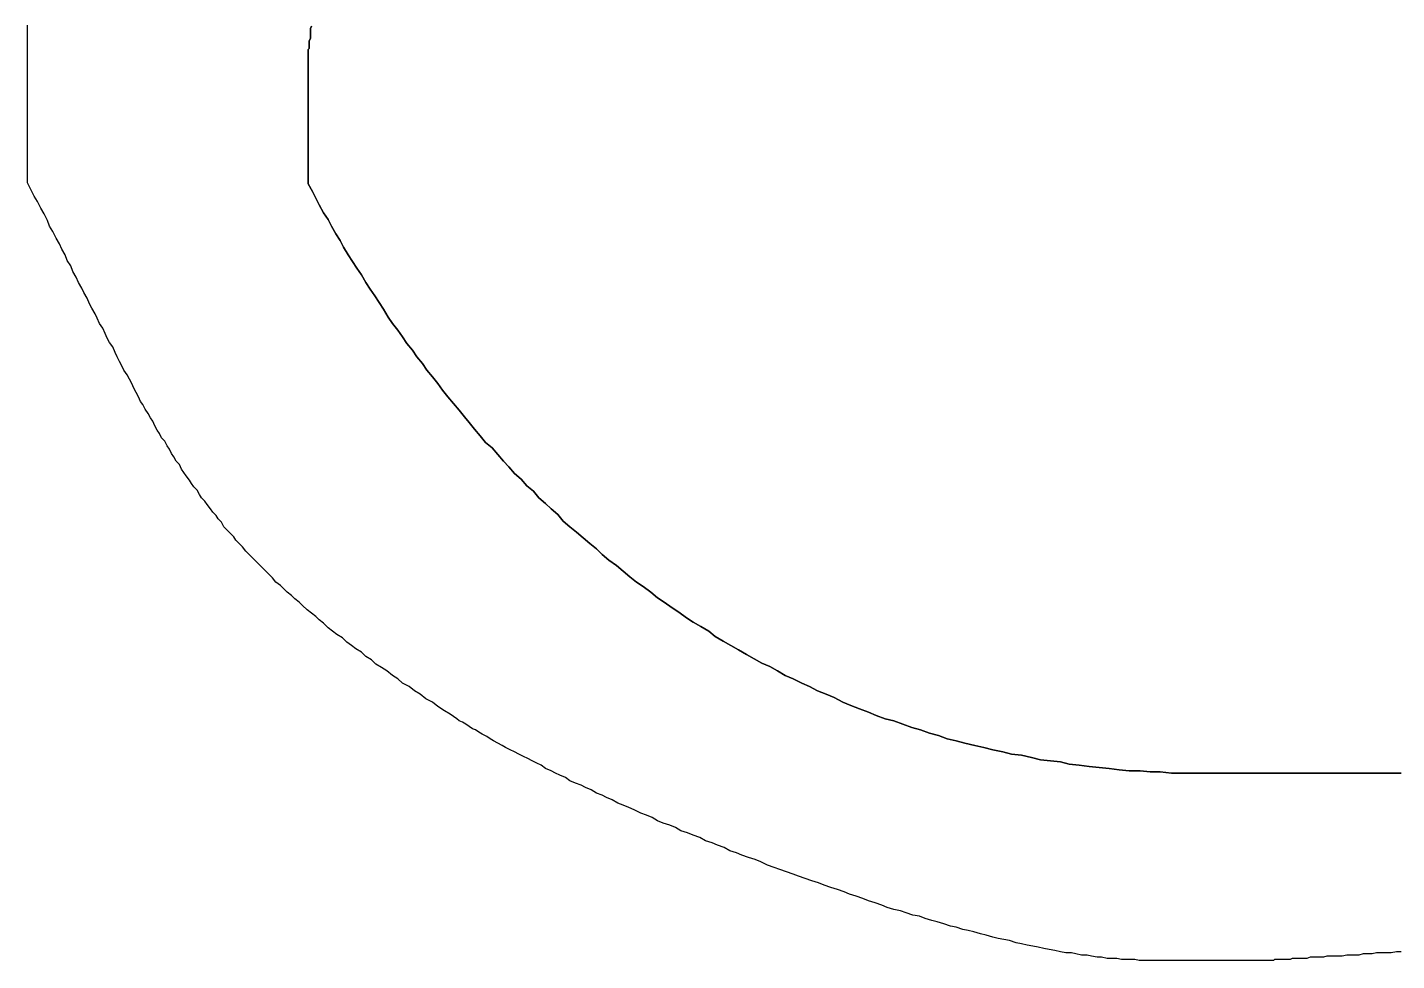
# Model space of a CAD drawing. Extents: x 3196 to 9141, y -1880 to 2325.
# Drawn here: x 8939.08 to 8945.28, y -1227.03 to -1222.81 of the extents above; entities that cross this region are included whole.
import ezdxf

# ---------------------------------------------------------------- set-up
doc = ezdxf.new("R2010")
doc.units = 0
doc.header["$MEASUREMENT"] = 0
doc.layers.add('10', color=10, linetype='CONTINUOUS')

msp = doc.modelspace()

# ---------------------------------------------------------------- linework, layer by layer
at = {"layer": '10', "linetype": 'Continuous'}
for points in [[(8939.084118, -1223.508085), (8939.084118, -1223.503085), (8939.084118, -1223.498085), (8939.084118, -1223.493035), (8939.084118, -1223.488035), (8939.084118, -1223.482985), (8939.084118, -1223.477985), (8939.084118, -1223.472935), (8939.084118, -1223.467935), (8939.084118, -1223.462935), (8939.084118, -1223.457885), (8939.084118, -1223.452885), (8939.084118, -1223.447835), (8939.084118, -1223.442835), (8939.084118, -1223.437785), (8939.084118, -1223.432785), (8939.084118, -1223.427735), (8939.084118, -1223.422735), (8939.084118, -1223.417735), (8939.084118, -1223.412685), (8939.084118, -1223.407685), (8939.084118, -1223.402635), (8939.084118, -1223.397635), (8939.084118, -1223.392585), (8939.084118, -1223.387585), (8939.084118, -1223.382535), (8939.084118, -1223.377535), (8939.084118, -1223.372535), (8939.084118, -1223.367485), (8939.084118, -1223.362485), (8939.084118, -1223.357435), (8939.084118, -1223.352435), (8939.084118, -1223.347385), (8939.084118, -1223.342385), (8939.084118, -1223.337385), (8939.084118, -1223.332335), (8939.084118, -1223.327335), (8939.084118, -1223.322285), (8939.084118, -1223.317285), (8939.084118, -1223.312235), (8939.084118, -1223.307235), (8939.084118, -1223.302185), (8939.084118, -1223.297185), (8939.084118, -1223.292185), (8939.084118, -1223.287135), (8939.084118, -1223.282135), (8939.084118, -1223.277085), (8939.084118, -1223.272085), (8939.084118, -1223.267035), (8939.084118, -1223.262035), (8939.084118, -1223.256985), (8939.084118, -1223.251985), (8939.084118, -1223.246985), (8939.084118, -1223.241935), (8939.084118, -1223.236935), (8939.084118, -1223.231885), (8939.084118, -1223.226885), (8939.084118, -1223.221835), (8939.084118, -1223.216835), (8939.084118, -1223.211835), (8939.084118, -1223.206785), (8939.084118, -1223.201785), (8939.084118, -1223.196735), (8939.084118, -1223.191735), (8939.084118, -1223.186685), (8939.084118, -1223.181685), (8939.084118, -1223.176635), (8939.084118, -1223.171635), (8939.084118, -1223.166635), (8939.084118, -1223.161585), (8939.084118, -1223.156585), (8939.084118, -1223.146535), (8939.084118, -1223.141485), (8939.084118, -1223.136485), (8939.084118, -1223.131435), (8939.084118, -1223.121435), (8939.084118, -1223.116385), (8939.084118, -1223.111385), (8939.084118, -1223.101335), (8939.084118, -1223.096285), (8939.084118, -1223.086285), (8939.084118, -1223.081235), (8939.084118, -1223.071185), (8939.084118, -1223.066185), (8939.084118, -1223.056135), (8939.084118, -1223.046085), (8939.084118, -1223.041085), (8939.084118, -1223.031035), (8939.084118, -1223.020985), (8939.084118, -1223.015935), (8939.084118, -1223.005885), (8939.084118, -1222.995885), (8939.084118, -1222.985835), (8939.084118, -1222.975785), (8939.084118, -1222.970735), (8939.084118, -1222.960735), (8939.084118, -1222.950685), (8939.084118, -1222.940635), (8939.084118, -1222.930585), (8939.084118, -1222.920535), (8939.084118, -1222.910485), (8939.084118, -1222.900435), (8939.084118, -1222.890385), (8939.084118, -1222.885385), (8939.084118, -1222.875335), (8939.084118, -1222.865285), (8939.084118, -1222.855235), (8939.084118, -1222.845185), (8939.084118, -1222.835185), (8939.084118, -1222.825135), (8939.084118, -1222.815085), (8939.084118, -1222.805035), (8939.084118, -1222.794985)], [(8940.369768, -1222.799985), (8940.364768, -1222.810035), (8940.364768, -1222.820085), (8940.364768, -1222.830135), (8940.364768, -1222.840185), (8940.364768, -1222.845185), (8940.364768, -1222.855235), (8940.359718, -1222.865285), (8940.359718, -1222.870335), (8940.359718, -1222.880335), (8940.359718, -1222.885385), (8940.359718, -1222.890385), (8940.359718, -1222.900435), (8940.354718, -1222.905485), (8940.354718, -1222.910485), (8940.354718, -1222.915535), (8940.354718, -1222.920535), (8940.354718, -1222.925535), (8940.354718, -1222.930585), (8940.354718, -1222.935585), (8940.354718, -1222.940635), (8940.354718, -1222.945635), (8940.354718, -1222.950685), (8940.354718, -1222.955685), (8940.354718, -1222.960735), (8940.354718, -1222.965735), (8940.354718, -1222.970735), (8940.354718, -1222.975785), (8940.354718, -1222.980785), (8940.354718, -1222.985835), (8940.354718, -1222.990835), (8940.354718, -1222.995885), (8940.354718, -1223.000885), (8940.354718, -1223.005885), (8940.354718, -1223.010935), (8940.354718, -1223.015935), (8940.354718, -1223.020985), (8940.354718, -1223.025985), (8940.354718, -1223.031035), (8940.354718, -1223.036035), (8940.354718, -1223.041085), (8940.354718, -1223.046085), (8940.354718, -1223.051085), (8940.354718, -1223.056135), (8940.354718, -1223.061135), (8940.354718, -1223.066185), (8940.354718, -1223.071185), (8940.354718, -1223.076235), (8940.354718, -1223.081235), (8940.354718, -1223.086285), (8940.354718, -1223.091285), (8940.354718, -1223.096285), (8940.354718, -1223.101335), (8940.354718, -1223.106335), (8940.354718, -1223.111385), (8940.354718, -1223.116385), (8940.354718, -1223.121435), (8940.354718, -1223.126435), (8940.354718, -1223.131435), (8940.354718, -1223.136485), (8940.354718, -1223.141485), (8940.354718, -1223.146535), (8940.354718, -1223.151535), (8940.354718, -1223.156585), (8940.354718, -1223.161585), (8940.354718, -1223.166635), (8940.354718, -1223.171635), (8940.354718, -1223.176635), (8940.354718, -1223.181685), (8940.354718, -1223.186685), (8940.354718, -1223.191735), (8940.354718, -1223.196735), (8940.354718, -1223.201785), (8940.354718, -1223.206785), (8940.354718, -1223.211835), (8940.354718, -1223.216835), (8940.354718, -1223.221835), (8940.354718, -1223.226885), (8940.354718, -1223.231885), (8940.354718, -1223.236935), (8940.354718, -1223.241935), (8940.354718, -1223.246985), (8940.354718, -1223.251985), (8940.354718, -1223.256985), (8940.354718, -1223.262035), (8940.354718, -1223.267035), (8940.354718, -1223.272085), (8940.354718, -1223.277085), (8940.354718, -1223.282135), (8940.354718, -1223.287135), (8940.354718, -1223.292185), (8940.354718, -1223.297185), (8940.354718, -1223.302185), (8940.354718, -1223.307235), (8940.354718, -1223.312235), (8940.354718, -1223.317285), (8940.354718, -1223.322285), (8940.354718, -1223.327335), (8940.354718, -1223.332335), (8940.354718, -1223.337385), (8940.354718, -1223.342385), (8940.354718, -1223.347385), (8940.354718, -1223.352435), (8940.354718, -1223.357435), (8940.354718, -1223.362485), (8940.354718, -1223.367485), (8940.354718, -1223.372535), (8940.354718, -1223.377535), (8940.354718, -1223.382535), (8940.354718, -1223.387585), (8940.354718, -1223.392585), (8940.354718, -1223.397635), (8940.354718, -1223.402635), (8940.354718, -1223.407685), (8940.354718, -1223.412685), (8940.354718, -1223.417735), (8940.354718, -1223.422735), (8940.354718, -1223.427735), (8940.354718, -1223.432785), (8940.354718, -1223.437785), (8940.354718, -1223.442835), (8940.354718, -1223.447835), (8940.354718, -1223.452885), (8940.354718, -1223.457885), (8940.354718, -1223.462935), (8940.354718, -1223.467935), (8940.354718, -1223.472935), (8940.354718, -1223.477985), (8940.354718, -1223.482985), (8940.354718, -1223.488035), (8940.354718, -1223.493035), (8940.354718, -1223.498085), (8940.354718, -1223.503085), (8940.354718, -1223.508085), (8940.354718, -1223.513135), (8940.374768, -1223.548285), (8940.389868, -1223.578435), (8940.404918, -1223.608535), (8940.425018, -1223.643685), (8940.445118, -1223.673835), (8940.460168, -1223.703985), (8940.480268, -1223.739135), (8940.500318, -1223.769235), (8940.515418, -1223.799385), (8940.535518, -1223.834535), (8940.555568, -1223.864685), (8940.575668, -1223.894785), (8940.595768, -1223.924935), (8940.615868, -1223.960085), (8940.635918, -1223.990235), (8940.656018, -1224.020335), (8940.676118, -1224.050485), (8940.696218, -1224.080635), (8940.716268, -1224.115785), (8940.736368, -1224.145885), (8940.761468, -1224.176035), (8940.781568, -1224.206185), (8940.801668, -1224.236285), (8940.826768, -1224.266435), (8940.846868, -1224.296585), (8940.871968, -1224.326685), (8940.892068, -1224.356835), (8940.917168, -1224.386935), (8940.942268, -1224.417085), (8940.962368, -1224.447235), (8940.987468, -1224.477335), (8941.012568, -1224.507485), (8941.037718, -1224.537635), (8941.062818, -1224.567735), (8941.082918, -1224.592885), (8941.108018, -1224.622985), (8941.133118, -1224.653135), (8941.158218, -1224.683235), (8941.188368, -1224.708385), (8941.213468, -1224.738485), (8941.238568, -1224.768635), (8941.263668, -1224.793735), (8941.288818, -1224.823885), (8941.318918, -1224.848985), (8941.344018, -1224.879135), (8941.374168, -1224.904235), (8941.399268, -1224.934335), (8941.429418, -1224.959485), (8941.454518, -1224.984585), (8941.484668, -1225.009685), (8941.509768, -1225.039835), (8941.539918, -1225.064935), (8941.570018, -1225.090035), (8941.600168, -1225.115135), (8941.630268, -1225.140235), (8941.660418, -1225.165385), (8941.685518, -1225.190485), (8941.715668, -1225.215585), (8941.750818, -1225.240685), (8941.780968, -1225.265785), (8941.811068, -1225.290935), (8941.841218, -1225.316035), (8941.871368, -1225.336135), (8941.906518, -1225.361235), (8941.936618, -1225.386335), (8941.966768, -1225.406435), (8942.001918, -1225.431535), (8942.032068, -1225.451635), (8942.067218, -1225.476735), (8942.097318, -1225.496835), (8942.132468, -1225.516885), (8942.167668, -1225.536985), (8942.197768, -1225.562085), (8942.232918, -1225.582185), (8942.268068, -1225.602285), (8942.303218, -1225.622385), (8942.338418, -1225.642435), (8942.373568, -1225.662535), (8942.408718, -1225.682635), (8942.443868, -1225.697685), (8942.479018, -1225.717785), (8942.514168, -1225.737885), (8942.549318, -1225.752935), (8942.589518, -1225.773035), (8942.624668, -1225.788085), (8942.659818, -1225.808185), (8942.699968, -1225.823235), (8942.735118, -1225.838335), (8942.775318, -1225.858385), (8942.810468, -1225.873485), (8942.850618, -1225.888535), (8942.890818, -1225.903585), (8942.925968, -1225.918685), (8942.966168, -1225.933735), (8943.006318, -1225.943785), (8943.046518, -1225.958835), (8943.086668, -1225.973935), (8943.126868, -1225.983935), (8943.167018, -1225.999035), (8943.207218, -1226.009085), (8943.247368, -1226.024135), (8943.287568, -1226.034185), (8943.327718, -1226.044235), (8943.372918, -1226.054285), (8943.413118, -1226.064285), (8943.453268, -1226.074335), (8943.498468, -1226.084385), (8943.538668, -1226.094435), (8943.583868, -1226.099485), (8943.629068, -1226.109485), (8943.669218, -1226.119535), (8943.714418, -1226.124585), (8943.759618, -1226.129585), (8943.799818, -1226.139635), (8943.845018, -1226.144635), (8943.890168, -1226.149685), (8943.935368, -1226.154685), (8943.980568, -1226.159735), (8944.025768, -1226.164735), (8944.070968, -1226.169785), (8944.121218, -1226.169785), (8944.166418, -1226.174785), (8944.211618, -1226.174785), (8944.261818, -1226.179835), (8944.307018, -1226.179835), (8944.352218, -1226.179835), (8944.402418, -1226.179835), (8944.437568, -1226.179835), (8944.442618, -1226.179835), (8944.447618, -1226.179835), (8944.452668, -1226.179835), (8944.457668, -1226.179835), (8944.462718, -1226.179835), (8944.467718, -1226.179835), (8944.477768, -1226.179835), (8944.482768, -1226.179835), (8944.492818, -1226.179835), (8944.497868, -1226.179835), (8944.507918, -1226.179835), (8944.517918, -1226.179835), (8944.533018, -1226.179835), (8944.543068, -1226.179835), (8944.553118, -1226.179835), (8944.568168, -1226.179835), (8944.578218, -1226.179835), (8944.593268, -1226.179835), (8944.608318, -1226.179835), (8944.623418, -1226.179835), (8944.638468, -1226.179835), (8944.653518, -1226.179835), (8944.668618, -1226.179835), (8944.683668, -1226.179835), (8944.698718, -1226.179835), (8944.718818, -1226.179835), (8944.733868, -1226.179835), (8944.753968, -1226.179835), (8944.774068, -1226.179835), (8944.789118, -1226.179835), (8944.809218, -1226.179835), (8944.829318, -1226.179835), (8944.849418, -1226.179835), (8944.869468, -1226.179835), (8944.889568, -1226.179835), (8944.909668, -1226.179835), (8944.934768, -1226.179835), (8944.954868, -1226.179835), (8944.974968, -1226.179835), (8945.000068, -1226.179835), (8945.020118, -1226.179835), (8945.045268, -1226.179835), (8945.065318, -1226.179835), (8945.090468, -1226.179835), (8945.110518, -1226.179835), (8945.135668, -1226.179835), (8945.160768, -1226.179835), (8945.180868, -1226.179835), (8945.205968, -1226.179835), (8945.231068, -1226.179835), (8945.256168, -1226.179835), (8945.281268, -1226.179835), (8945.301368, -1226.179835)], [(8945.301368, -1226.179835), (8945.281268, -1226.179835), (8945.256168, -1226.179835), (8945.231068, -1226.179835), (8945.205968, -1226.179835), (8945.180868, -1226.179835), (8945.160768, -1226.179835), (8945.135668, -1226.179835), (8945.110518, -1226.179835), (8945.090468, -1226.179835), (8945.065318, -1226.179835), (8945.045268, -1226.179835), (8945.020118, -1226.179835), (8945.000068, -1226.179835), (8944.974968, -1226.179835), (8944.954868, -1226.179835), (8944.934768, -1226.179835), (8944.909668, -1226.179835), (8944.889568, -1226.179835), (8944.869468, -1226.179835), (8944.849418, -1226.179835), (8944.829318, -1226.179835), (8944.809218, -1226.179835), (8944.789118, -1226.179835), (8944.774068, -1226.179835), (8944.753968, -1226.179835), (8944.733868, -1226.179835), (8944.718818, -1226.179835), (8944.698718, -1226.179835), (8944.683668, -1226.179835), (8944.668618, -1226.179835), (8944.653518, -1226.179835), (8944.638468, -1226.179835), (8944.623418, -1226.179835), (8944.608318, -1226.179835), (8944.593268, -1226.179835), (8944.578218, -1226.179835), (8944.568168, -1226.179835), (8944.553118, -1226.179835), (8944.543068, -1226.179835), (8944.533018, -1226.179835), (8944.517918, -1226.179835), (8944.507918, -1226.179835), (8944.497868, -1226.179835), (8944.492818, -1226.179835), (8944.482768, -1226.179835), (8944.477768, -1226.179835), (8944.467718, -1226.179835), (8944.462718, -1226.179835), (8944.457668, -1226.179835), (8944.452668, -1226.179835), (8944.447618, -1226.179835), (8944.442618, -1226.179835), (8944.437568, -1226.179835), (8944.402418, -1226.179835), (8944.352218, -1226.179835), (8944.307018, -1226.179835), (8944.261818, -1226.179835), (8944.211618, -1226.174785), (8944.166418, -1226.174785), (8944.121218, -1226.169785), (8944.070968, -1226.169785), (8944.025768, -1226.164735), (8943.980568, -1226.159735), (8943.935368, -1226.154685), (8943.890168, -1226.149685), (8943.845018, -1226.144635), (8943.799818, -1226.139635), (8943.759618, -1226.129585), (8943.714418, -1226.124585), (8943.669218, -1226.119535), (8943.629068, -1226.109485), (8943.583868, -1226.099485), (8943.538668, -1226.094435), (8943.498468, -1226.084385), (8943.453268, -1226.074335), (8943.413118, -1226.064285), (8943.372918, -1226.054285), (8943.327718, -1226.044235), (8943.287568, -1226.034185), (8943.247368, -1226.024135), (8943.207218, -1226.009085), (8943.167018, -1225.999035), (8943.126868, -1225.983935), (8943.086668, -1225.973935), (8943.046518, -1225.958835), (8943.006318, -1225.943785), (8942.966168, -1225.933735), (8942.925968, -1225.918685), (8942.890818, -1225.903585), (8942.850618, -1225.888535), (8942.810468, -1225.873485), (8942.775318, -1225.858385), (8942.735118, -1225.838335), (8942.699968, -1225.823235), (8942.659818, -1225.808185), (8942.624668, -1225.788085), (8942.589518, -1225.773035), (8942.549318, -1225.752935), (8942.514168, -1225.737885), (8942.479018, -1225.717785), (8942.443868, -1225.697685), (8942.408718, -1225.682635), (8942.373568, -1225.662535), (8942.338418, -1225.642435), (8942.303218, -1225.622385), (8942.268068, -1225.602285), (8942.232918, -1225.582185), (8942.197768, -1225.562085), (8942.167668, -1225.536985), (8942.132468, -1225.516885), (8942.097318, -1225.496835), (8942.067218, -1225.476735), (8942.032068, -1225.451635), (8942.001918, -1225.431535), (8941.966768, -1225.406435), (8941.936618, -1225.386335), (8941.906518, -1225.361235), (8941.871368, -1225.336135), (8941.841218, -1225.316035), (8941.811068, -1225.290935), (8941.780968, -1225.265785), (8941.750818, -1225.240685), (8941.715668, -1225.215585), (8941.685518, -1225.190485), (8941.660418, -1225.165385), (8941.630268, -1225.140235), (8941.600168, -1225.115135), (8941.570018, -1225.090035), (8941.539918, -1225.064935), (8941.509768, -1225.039835), (8941.484668, -1225.009685), (8941.454518, -1224.984585), (8941.429418, -1224.959485), (8941.399268, -1224.934335), (8941.374168, -1224.904235), (8941.344018, -1224.879135), (8941.318918, -1224.848985), (8941.288818, -1224.823885), (8941.263668, -1224.793735), (8941.238568, -1224.768635), (8941.213468, -1224.738485), (8941.188368, -1224.708385), (8941.158218, -1224.683235), (8941.133118, -1224.653135), (8941.108018, -1224.622985), (8941.082918, -1224.592885), (8941.062818, -1224.567735), (8941.037718, -1224.537635), (8941.012568, -1224.507485), (8940.987468, -1224.477335), (8940.962368, -1224.447235), (8940.942268, -1224.417085), (8940.917168, -1224.386935), (8940.892068, -1224.356835), (8940.871968, -1224.326685), (8940.846868, -1224.296585), (8940.826768, -1224.266435), (8940.801668, -1224.236285), (8940.781568, -1224.206185), (8940.761468, -1224.176035), (8940.736368, -1224.145885), (8940.716268, -1224.115785), (8940.696218, -1224.080635), (8940.676118, -1224.050485), (8940.656018, -1224.020335), (8940.635918, -1223.990235), (8940.615868, -1223.960085), (8940.595768, -1223.924935), (8940.575668, -1223.894785), (8940.555568, -1223.864685), (8940.535518, -1223.834535), (8940.515418, -1223.799385), (8940.500318, -1223.769235), (8940.480268, -1223.739135), (8940.460168, -1223.703985), (8940.445118, -1223.673835), (8940.425018, -1223.643685), (8940.404918, -1223.608535), (8940.389868, -1223.578435), (8940.374768, -1223.548285), (8940.354718, -1223.513135), (8940.354718, -1223.508085), (8940.354718, -1223.503085), (8940.354718, -1223.498085), (8940.354718, -1223.493035), (8940.354718, -1223.488035), (8940.354718, -1223.482985), (8940.354718, -1223.477985), (8940.354718, -1223.472935), (8940.354718, -1223.467935), (8940.354718, -1223.462935), (8940.354718, -1223.457885), (8940.354718, -1223.452885), (8940.354718, -1223.447835), (8940.354718, -1223.442835), (8940.354718, -1223.437785), (8940.354718, -1223.432785), (8940.354718, -1223.427735), (8940.354718, -1223.422735), (8940.354718, -1223.417735), (8940.354718, -1223.412685), (8940.354718, -1223.407685), (8940.354718, -1223.402635), (8940.354718, -1223.397635), (8940.354718, -1223.392585), (8940.354718, -1223.387585), (8940.354718, -1223.382535), (8940.354718, -1223.377535), (8940.354718, -1223.372535), (8940.354718, -1223.367485), (8940.354718, -1223.362485), (8940.354718, -1223.357435), (8940.354718, -1223.352435), (8940.354718, -1223.347385), (8940.354718, -1223.342385), (8940.354718, -1223.337385), (8940.354718, -1223.332335), (8940.354718, -1223.327335), (8940.354718, -1223.322285), (8940.354718, -1223.317285), (8940.354718, -1223.312235), (8940.354718, -1223.307235), (8940.354718, -1223.302185), (8940.354718, -1223.297185), (8940.354718, -1223.292185), (8940.354718, -1223.287135), (8940.354718, -1223.282135), (8940.354718, -1223.277085), (8940.354718, -1223.272085), (8940.354718, -1223.267035), (8940.354718, -1223.262035), (8940.354718, -1223.256985), (8940.354718, -1223.251985), (8940.354718, -1223.246985), (8940.354718, -1223.241935), (8940.354718, -1223.236935), (8940.354718, -1223.231885), (8940.354718, -1223.226885), (8940.354718, -1223.221835), (8940.354718, -1223.216835), (8940.354718, -1223.211835), (8940.354718, -1223.206785), (8940.354718, -1223.201785), (8940.354718, -1223.196735), (8940.354718, -1223.191735), (8940.354718, -1223.186685), (8940.354718, -1223.181685), (8940.354718, -1223.176635), (8940.354718, -1223.171635), (8940.354718, -1223.166635), (8940.354718, -1223.161585), (8940.354718, -1223.156585), (8940.354718, -1223.151535), (8940.354718, -1223.146535), (8940.354718, -1223.141485), (8940.354718, -1223.136485), (8940.354718, -1223.131435), (8940.354718, -1223.126435), (8940.354718, -1223.121435), (8940.354718, -1223.116385), (8940.354718, -1223.111385), (8940.354718, -1223.106335), (8940.354718, -1223.101335), (8940.354718, -1223.096285), (8940.354718, -1223.091285), (8940.354718, -1223.086285), (8940.354718, -1223.081235), (8940.354718, -1223.076235), (8940.354718, -1223.071185), (8940.354718, -1223.066185), (8940.354718, -1223.061135), (8940.354718, -1223.056135), (8940.354718, -1223.051085), (8940.354718, -1223.046085), (8940.354718, -1223.041085), (8940.354718, -1223.036035), (8940.354718, -1223.031035), (8940.354718, -1223.025985), (8940.354718, -1223.020985), (8940.354718, -1223.015935), (8940.354718, -1223.010935), (8940.354718, -1223.005885), (8940.354718, -1223.000885), (8940.354718, -1222.995885), (8940.354718, -1222.990835), (8940.354718, -1222.985835), (8940.354718, -1222.980785), (8940.354718, -1222.975785), (8940.354718, -1222.970735), (8940.354718, -1222.965735), (8940.354718, -1222.960735), (8940.354718, -1222.955685), (8940.354718, -1222.950685), (8940.354718, -1222.945635), (8940.354718, -1222.940635), (8940.354718, -1222.935585), (8940.354718, -1222.930585), (8940.354718, -1222.925535), (8940.354718, -1222.920535), (8940.354718, -1222.915535), (8940.354718, -1222.910485), (8940.354718, -1222.905485), (8940.359718, -1222.900435), (8940.359718, -1222.890385), (8940.359718, -1222.885385), (8940.359718, -1222.880335), (8940.359718, -1222.870335), (8940.359718, -1222.865285), (8940.364768, -1222.855235), (8940.364768, -1222.845185), (8940.364768, -1222.840185), (8940.364768, -1222.830135), (8940.364768, -1222.820085), (8940.364768, -1222.810035), (8940.369768, -1222.799985)], [(8945.301368, -1226.988335), (8945.281268, -1226.988335), (8945.256168, -1226.993385), (8945.236068, -1226.993385), (8945.216018, -1226.993385), (8945.190868, -1226.993385), (8945.170818, -1226.998385), (8945.150718, -1226.998385), (8945.130618, -1226.998385), (8945.110518, -1227.003435), (8945.090468, -1227.003435), (8945.070368, -1227.003435), (8945.055318, -1227.003435), (8945.035218, -1227.008435), (8945.015118, -1227.008435), (8945.000068, -1227.008435), (8944.979968, -1227.008435), (8944.964918, -1227.008435), (8944.949818, -1227.013485), (8944.934768, -1227.013485), (8944.914668, -1227.013485), (8944.899618, -1227.013485), (8944.889568, -1227.013485), (8944.874518, -1227.018485), (8944.859418, -1227.018485), (8944.849418, -1227.018485), (8944.834318, -1227.018485), (8944.824268, -1227.018485), (8944.809218, -1227.018485), (8944.799168, -1227.023485), (8944.789118, -1227.023485), (8944.779068, -1227.023485), (8944.774068, -1227.023485), (8944.764018, -1227.023485), (8944.759018, -1227.023485), (8944.748968, -1227.023485), (8944.743918, -1227.023485), (8944.738918, -1227.023485), (8944.733868, -1227.023485), (8944.728868, -1227.023485), (8944.723868, -1227.028535), (8944.718818, -1227.028535), (8944.713818, -1227.028535), (8944.708768, -1227.028535), (8944.703768, -1227.028535), (8944.698718, -1227.028535), (8944.693718, -1227.028535), (8944.688668, -1227.028535), (8944.683668, -1227.028535), (8944.678668, -1227.028535), (8944.673618, -1227.028535), (8944.668618, -1227.028535), (8944.663568, -1227.028535), (8944.658568, -1227.028535), (8944.653518, -1227.028535), (8944.648518, -1227.028535), (8944.643468, -1227.028535), (8944.638468, -1227.028535), (8944.633468, -1227.028535), (8944.628418, -1227.028535), (8944.623418, -1227.028535), (8944.618368, -1227.028535), (8944.613368, -1227.028535), (8944.603318, -1227.028535), (8944.598318, -1227.028535), (8944.593268, -1227.028535), (8944.588268, -1227.028535), (8944.583218, -1227.028535), (8944.578218, -1227.028535), (8944.573168, -1227.028535), (8944.568168, -1227.028535), (8944.558118, -1227.028535), (8944.553118, -1227.028535), (8944.548068, -1227.028535), (8944.543068, -1227.028535), (8944.533018, -1227.028535), (8944.527968, -1227.028535), (8944.522968, -1227.028535), (8944.517918, -1227.028535), (8944.507918, -1227.028535), (8944.502868, -1227.028535), (8944.497868, -1227.028535), (8944.492818, -1227.028535), (8944.482768, -1227.028535), (8944.477768, -1227.028535), (8944.472768, -1227.028535), (8944.462718, -1227.028535), (8944.457668, -1227.028535), (8944.452668, -1227.028535), (8944.442618, -1227.028535), (8944.437568, -1227.028535), (8944.432568, -1227.028535), (8944.422518, -1227.028535), (8944.417518, -1227.028535), (8944.412468, -1227.028535), (8944.407468, -1227.028535), (8944.397418, -1227.028535), (8944.392368, -1227.028535), (8944.387368, -1227.028535), (8944.377318, -1227.028535), (8944.372318, -1227.028535), (8944.367268, -1227.028535), (8944.357218, -1227.028535), (8944.352218, -1227.028535), (8944.347218, -1227.028535), (8944.342168, -1227.028535), (8944.332118, -1227.028535), (8944.327118, -1227.028535), (8944.322068, -1227.028535), (8944.317068, -1227.028535), (8944.312018, -1227.028535), (8944.302018, -1227.028535), (8944.296968, -1227.028535), (8944.291968, -1227.028535), (8944.286918, -1227.028535), (8944.281918, -1227.028535), (8944.276868, -1227.028535), (8944.271868, -1227.028535), (8944.266818, -1227.028535), (8944.256818, -1227.028535), (8944.251768, -1227.028535), (8944.246768, -1227.028535), (8944.241718, -1227.028535), (8944.236718, -1227.028535), (8944.231668, -1227.028535), (8944.226668, -1227.028535), (8944.221668, -1227.028535), (8944.216618, -1227.028535), (8944.211618, -1227.028535), (8944.206568, -1227.028535), (8944.201568, -1227.028535), (8944.196518, -1227.028535), (8944.191518, -1227.028535), (8944.186468, -1227.028535), (8944.181468, -1227.028535), (8944.176468, -1227.028535), (8944.171418, -1227.028535), (8944.166418, -1227.028535), (8944.161368, -1227.028535), (8944.156368, -1227.028535), (8944.136268, -1227.028535), (8944.116168, -1227.028535), (8944.096118, -1227.023485), (8944.076018, -1227.023485), (8944.055918, -1227.023485), (8944.035818, -1227.023485), (8944.015718, -1227.018485), (8943.990618, -1227.018485), (8943.970568, -1227.018485), (8943.945418, -1227.013485), (8943.925368, -1227.013485), (8943.900218, -1227.008435), (8943.880168, -1227.003435), (8943.855018, -1227.003435), (8943.829918, -1226.998385), (8943.809818, -1226.993385), (8943.784718, -1226.993385), (8943.759618, -1226.988335), (8943.734518, -1226.983335), (8943.709418, -1226.978335), (8943.684268, -1226.973285), (8943.659168, -1226.968285), (8943.634068, -1226.963235), (8943.608968, -1226.958235), (8943.583868, -1226.953185), (8943.558718, -1226.948185), (8943.528618, -1226.938135), (8943.503518, -1226.933135), (8943.478368, -1226.928085), (8943.453268, -1226.923085), (8943.423168, -1226.913035), (8943.398018, -1226.907985), (8943.367918, -1226.897935), (8943.342818, -1226.892935), (8943.317668, -1226.887935), (8943.287568, -1226.877885), (8943.262418, -1226.872835), (8943.232318, -1226.862785), (8943.202168, -1226.852785), (8943.177068, -1226.847735), (8943.146918, -1226.837685), (8943.121818, -1226.827635), (8943.091718, -1226.822635), (8943.061568, -1226.812585), (8943.036468, -1226.802535), (8943.006318, -1226.797535), (8942.976168, -1226.787485), (8942.951068, -1226.777435), (8942.920968, -1226.767385), (8942.890818, -1226.757335), (8942.865718, -1226.747285), (8942.835568, -1226.737235), (8942.805418, -1226.727235), (8942.780318, -1226.717185), (8942.750218, -1226.707135), (8942.720068, -1226.697085), (8942.689918, -1226.687035), (8942.664818, -1226.676985), (8942.634668, -1226.666935), (8942.604568, -1226.656885), (8942.574418, -1226.646835), (8942.549318, -1226.636835), (8942.519168, -1226.626785), (8942.489068, -1226.616735), (8942.463968, -1226.606685), (8942.433818, -1226.596635), (8942.403668, -1226.581585), (8942.378568, -1226.571535), (8942.348418, -1226.561485), (8942.318318, -1226.551435), (8942.293218, -1226.541385), (8942.263068, -1226.531335), (8942.237968, -1226.516285), (8942.207818, -1226.506235), (8942.182718, -1226.496185), (8942.152568, -1226.486135), (8942.127468, -1226.471085), (8942.097318, -1226.461035), (8942.072218, -1226.450985), (8942.042118, -1226.440935), (8942.016968, -1226.425885), (8941.991868, -1226.415835), (8941.961768, -1226.405785), (8941.936618, -1226.395735), (8941.911518, -1226.380685), (8941.886418, -1226.370635), (8941.861318, -1226.360585), (8941.831168, -1226.345535), (8941.806068, -1226.335485), (8941.780968, -1226.325435), (8941.755818, -1226.315385), (8941.730718, -1226.300335), (8941.705618, -1226.290285), (8941.685518, -1226.280235), (8941.660418, -1226.270185), (8941.635318, -1226.255135), (8941.610218, -1226.245085), (8941.590118, -1226.235035), (8941.565018, -1226.225035), (8941.539918, -1226.214985), (8941.519818, -1226.199885), (8941.494718, -1226.189835), (8941.474618, -1226.179835), (8941.454518, -1226.169785), (8941.429418, -1226.159735), (8941.409318, -1226.144635), (8941.389218, -1226.134635), (8941.369168, -1226.124585), (8941.349068, -1226.114535), (8941.328968, -1226.104485), (8941.308868, -1226.094435), (8941.288818, -1226.084385), (8941.268718, -1226.074335), (8941.248618, -1226.064285), (8941.233568, -1226.054285), (8941.213468, -1226.044235), (8941.193368, -1226.034185), (8941.178318, -1226.024135), (8941.163268, -1226.014085), (8941.143168, -1226.004035), (8941.128068, -1225.993985), (8941.113018, -1225.983935), (8941.097968, -1225.978935), (8941.082918, -1225.968885), (8941.067818, -1225.958835), (8941.052768, -1225.948785), (8941.037718, -1225.943785), (8941.027668, -1225.933735), (8940.997518, -1225.913635), (8940.972418, -1225.898585), (8940.942268, -1225.878485), (8940.917168, -1225.858385), (8940.887018, -1225.843335), (8940.861918, -1225.823235), (8940.836818, -1225.808185), (8940.811718, -1225.788085), (8940.781568, -1225.773035), (8940.761468, -1225.752935), (8940.736368, -1225.737885), (8940.711268, -1225.717785), (8940.686168, -1225.702735), (8940.661068, -1225.687635), (8940.640968, -1225.667585), (8940.615868, -1225.652485), (8940.595768, -1225.632435), (8940.570668, -1225.617335), (8940.550568, -1225.602285), (8940.530468, -1225.587235), (8940.510368, -1225.567135), (8940.485268, -1225.552085), (8940.465168, -1225.536985), (8940.445118, -1225.521935), (8940.425018, -1225.501835), (8940.404918, -1225.486785), (8940.389868, -1225.471735), (8940.369768, -1225.456635), (8940.349668, -1225.441585), (8940.329618, -1225.421485), (8940.314518, -1225.406435), (8940.294418, -1225.391335), (8940.279368, -1225.376285), (8940.259268, -1225.361235), (8940.244218, -1225.346185), (8940.229168, -1225.331085), (8940.209068, -1225.316035), (8940.194018, -1225.295935), (8940.178918, -1225.280885), (8940.163868, -1225.265785), (8940.148818, -1225.250735), (8940.133718, -1225.235685), (8940.118668, -1225.220635), (8940.103618, -1225.205535), (8940.088518, -1225.190485), (8940.073468, -1225.175435), (8940.058418, -1225.155335), (8940.043318, -1225.140235), (8940.028268, -1225.125185), (8940.018218, -1225.110135), (8940.003168, -1225.095085), (8939.988118, -1225.079985), (8939.973018, -1225.064935), (8939.962968, -1225.044835), (8939.947918, -1225.029785), (8939.937868, -1225.014685), (8939.922818, -1224.999635), (8939.912768, -1224.984585), (8939.897718, -1224.964485), (8939.887668, -1224.949435), (8939.872568, -1224.934335), (8939.862568, -1224.919285), (8939.852518, -1224.899185), (8939.837418, -1224.884135), (8939.827418, -1224.869085), (8939.817368, -1224.853985), (8939.802268, -1224.833935), (8939.792218, -1224.818835), (8939.782218, -1224.803785), (8939.772168, -1224.783685), (8939.757068, -1224.768635), (8939.747018, -1224.748535), (8939.737018, -1224.733485), (8939.726968, -1224.713385), (8939.716918, -1224.698335), (8939.706868, -1224.678235), (8939.691818, -1224.663185), (8939.681768, -1224.643085), (8939.671718, -1224.628035), (8939.661668, -1224.607935), (8939.651618, -1224.587835), (8939.641568, -1224.572785), (8939.631518, -1224.552685), (8939.616468, -1224.532585), (8939.606418, -1224.512485), (8939.596368, -1224.497435), (8939.586318, -1224.477335), (8939.576318, -1224.457285), (8939.566268, -1224.437185), (8939.556218, -1224.417085), (8939.546168, -1224.396985), (8939.536118, -1224.376935), (8939.521068, -1224.356835), (8939.511018, -1224.336735), (8939.500968, -1224.316635), (8939.490918, -1224.296585), (8939.480868, -1224.276485), (8939.470818, -1224.251385), (8939.455768, -1224.231285), (8939.445718, -1224.211185), (8939.435668, -1224.191085), (8939.425618, -1224.165985), (8939.410568, -1224.145885), (8939.400518, -1224.120785), (8939.390468, -1224.100685), (8939.375418, -1224.075585), (8939.365368, -1224.055485), (8939.355318, -1224.030385), (8939.340268, -1224.005285), (8939.330218, -1223.985185), (8939.315168, -1223.960085), (8939.305118, -1223.934985), (8939.290018, -1223.909885), (8939.280018, -1223.884735), (8939.264918, -1223.859635), (8939.254868, -1223.834535), (8939.239818, -1223.809435), (8939.229768, -1223.784335), (8939.214718, -1223.759185), (8939.199668, -1223.729085), (8939.184568, -1223.703985), (8939.174518, -1223.678835), (8939.159468, -1223.648735), (8939.144418, -1223.623635), (8939.129318, -1223.593485), (8939.114268, -1223.568385), (8939.099218, -1223.538235), (8939.084118, -1223.508085)]]:
    msp.add_lwpolyline(points, dxfattribs=at)

doc.saveas('drawing.dxf')
